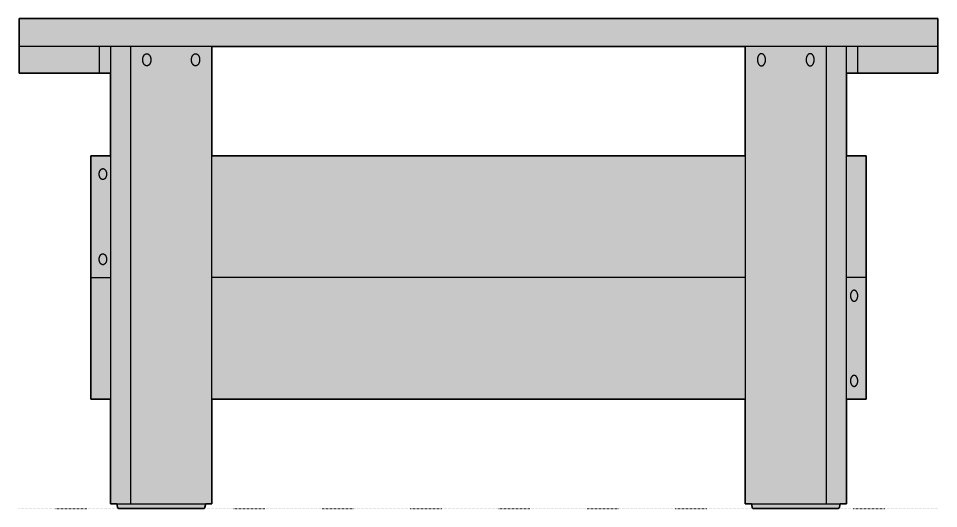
# Model space of a CAD drawing. Header units: millimetres. Extents: x 0 to 1851, y -1126 to 403.
# Drawn here: x 1095 to 1851, y 0 to 403 of the extents above; entities that cross this region are included whole.
import ezdxf

# ---------------------------------------------------------------- set-up
doc = ezdxf.new("R2010")
doc.units = ezdxf.units.MM
doc.linetypes.add('Dots', pattern=[1, 0, -1])
doc.layers.add('Blocks', color=7, linetype='Continuous')
doc.layers.add('Blocks$Fill', color=7, linetype='Continuous', true_color=0xffffff)
for name, color, linetype, lineweight, true_color in [('Blocks$Inner', 7, 'Continuous', 25, 0x007f00), ('Blocks$Outline', 7, 'Continuous', 35, 0xff3f3f), ('Groud', 7, 'Dots', 25, 0x243775)]:
    doc.layers.add(name, color=color, linetype=linetype, lineweight=lineweight, true_color=true_color)

# ---------------------------------------------------------------- blocks, each defined once
blk = doc.blocks.new('Crate Low Table Side')
at = {"layer": 'Blocks$Fill'}
h = blk.add_hatch(color=256, dxfattribs=at)
h.paths.add_polyline_path([(0.65, 358), (0.65, 380), (0.65, 403), (755.65, 403), (755.65, 380), (755.65, 358), (689.65, 358), (680.5, 358), (680.5, 290), (696.88, 290), (696.88, 190), (696.88, 90), (680.5, 90), (680.5, 4), (675.46, 4), (674.83, 1.17), (674.79, 1.02), (674.77, 0.97), (674.75, 0.93), (674.73, 0.88), (674.71, 0.83), (674.68, 0.79), (674.66, 0.74), (674.63, 0.7), (674.6, 0.65), (674.57, 0.61), (674.54, 0.57), (674.51, 0.53), (674.47, 0.49), (674.44, 0.45), (674.4, 0.42), (674.36, 0.38), (674.32, 0.35), (674.28, 0.31), (674.24, 0.28), (674.2, 0.25), (674.16, 0.23), (674.11, 0.2), (674.07, 0.17), (674.02, 0.15), (673.97, 0.13), (673.92, 0.11), (673.88, 0.09), (673.83, 0.07), (673.78, 0.06), (673.73, 0.04), (673.68, 0.03), (673.63, 0.02), (673.57, 0.01), (673.52, 0.01), (673.47, 0), (673.42, 0), (673.37, 0), (604.48, 0), (604.43, 0), (604.38, 0), (604.33, 0.01), (604.28, 0.01), (604.23, 0.02), (604.17, 0.03), (604.12, 0.04), (604.07, 0.06), (604.02, 0.07), (603.98, 0.09), (603.93, 0.11), (603.88, 0.13), (603.83, 0.15), (603.79, 0.17), (603.74, 0.2), (603.7, 0.23), (603.65, 0.25), (603.61, 0.28), (603.57, 0.31), (603.53, 0.35), (603.49, 0.38), (603.45, 0.42), (603.41, 0.45), (603.38, 0.49), (603.34, 0.53), (603.31, 0.57), (603.28, 0.61), (603.25, 0.65), (603.22, 0.7), (603.19, 0.74), (603.17, 0.79), (603.14, 0.83), (603.12, 0.88), (603.1, 0.93), (603.08, 0.97), (603.06, 1.02), (603.05, 1.07), (603.02, 1.17), (602.39, 4), (597.35, 4), (597.35, 90), (158.95, 90), (158.95, 4), (153.91, 4), (153.28, 1.17), (153.24, 1.02), (153.22, 0.97), (153.2, 0.93), (153.18, 0.88), (153.16, 0.83), (153.13, 0.79), (153.11, 0.74), (153.08, 0.7), (153.05, 0.65), (153.02, 0.61), (152.99, 0.57), (152.96, 0.53), (152.92, 0.49), (152.89, 0.45), (152.85, 0.42), (152.81, 0.38), (152.77, 0.35), (152.73, 0.31), (152.69, 0.28), (152.65, 0.25), (152.6, 0.23), (152.56, 0.2), (152.51, 0.17), (152.47, 0.15), (152.42, 0.13), (152.37, 0.11), (152.32, 0.09), (152.28, 0.07), (152.23, 0.06), (152.18, 0.04), (152.13, 0.03), (152.07, 0.02), (152.02, 0.01), (151.97, 0.01), (151.92, 0), (151.87, 0), (151.82, 0), (82.93, 0), (82.83, 0), (82.78, 0.01), (82.73, 0.01), (82.67, 0.02), (82.62, 0.03), (82.57, 0.04), (82.52, 0.06), (82.47, 0.07), (82.42, 0.09), (82.38, 0.11), (82.33, 0.13), (82.28, 0.15), (82.23, 0.17), (82.19, 0.2), (82.14, 0.23), (82.1, 0.25), (82.06, 0.28), (82.02, 0.31), (81.98, 0.35), (81.94, 0.38), (81.9, 0.42), (81.86, 0.45), (81.83, 0.49), (81.79, 0.53), (81.76, 0.57), (81.73, 0.61), (81.7, 0.65), (81.67, 0.7), (81.64, 0.74), (81.62, 0.79), (81.59, 0.83), (81.57, 0.88), (81.55, 0.93), (81.53, 0.97), (81.51, 1.02), (81.5, 1.07), (81.47, 1.17), (80.84, 4), (75.8, 4), (75.8, 90), (59.42, 90), (59.42, 190), (59.42, 290), (75.8, 290), (75.8, 358), (66.65, 358)], flags=0)
h.paths.add_polyline_path([(158.95, 290), (597.35, 290), (597.35, 380), (158.95, 380)], flags=0)
at = {"layer": 'Blocks$Inner'}
for p, q in [((755.65, 380), (0.65, 380)), ((66.65, 358), (66.65, 380)), ((92.17, 380), (92.17, 4)), ((664.13, 4), (664.13, 380)), ((689.65, 380), (689.65, 358)), ((158.95, 290), (597.35, 290)), ((59.42, 190), (75.8, 190)), ((597.35, 190), (158.95, 190)), ((696.88, 190), (680.5, 190)), ((597.35, 90), (158.95, 90))]:
    blk.add_line(p, q, dxfattribs=at)
for points in [[(680.5, 358), (689.65, 358), (755.65, 358), (755.65, 380), (755.65, 403), (0.65, 403), (0.65, 380), (0.65, 358), (66.65, 358), (75.8, 358)], [(75.8, 380), (75.8, 4), (92.17, 4), (158.95, 4), (158.95, 380)], [(597.35, 380), (597.35, 4), (664.13, 4), (680.5, 4), (680.5, 380)], [(105.53, 374), (105.6, 374), (105.68, 374), (105.75, 373.99), (105.83, 373.98), (105.9, 373.97), (105.98, 373.95), (106.06, 373.94), (106.13, 373.92), (106.21, 373.89), (106.29, 373.87), (106.37, 373.84), (106.45, 373.81), (106.52, 373.77), (106.6, 373.73), (106.68, 373.69), (106.76, 373.65), (106.83, 373.6), (106.91, 373.55), (106.99, 373.5), (107.06, 373.44), (107.14, 373.38), (107.21, 373.32), (107.28, 373.25), (107.35, 373.18), (107.43, 373.11), (107.5, 373.04), (107.56, 372.96), (107.63, 372.88), (107.7, 372.8), (107.76, 372.71), (107.83, 372.63), (107.89, 372.54), (107.95, 372.44), (108.01, 372.35), (108.06, 372.25), (108.12, 372.15), (108.17, 372.05), (108.22, 371.95), (108.27, 371.84), (108.32, 371.74), (108.37, 371.63), (108.41, 371.52), (108.45, 371.41), (108.49, 371.3), (108.53, 371.18), (108.57, 371.07), (108.6, 370.96), (108.63, 370.84), (108.66, 370.72), (108.69, 370.61), (108.74, 370.38), (108.78, 370.14), (108.81, 369.91), (108.84, 369.68), (108.85, 369.45), (108.86, 369.22), (108.87, 369)], [(650.78, 374), (650.7, 374), (650.63, 374), (650.55, 373.99), (650.48, 373.98), (650.4, 373.97), (650.32, 373.95), (650.25, 373.94), (650.17, 373.92), (650.09, 373.89), (650.01, 373.87), (649.94, 373.84), (649.86, 373.81), (649.78, 373.77), (649.7, 373.73), (649.63, 373.69), (649.55, 373.65), (649.47, 373.6), (649.4, 373.55), (649.32, 373.5), (649.24, 373.44), (649.17, 373.38), (649.1, 373.32), (649.02, 373.25), (648.95, 373.18), (648.88, 373.11), (648.81, 373.04), (648.74, 372.96), (648.67, 372.88), (648.61, 372.8), (648.54, 372.71), (648.48, 372.63), (648.42, 372.54), (648.36, 372.44), (648.3, 372.35), (648.24, 372.25), (648.19, 372.15), (648.13, 372.05), (648.08, 371.95), (648.03, 371.84), (647.98, 371.74), (647.94, 371.63), (647.89, 371.52), (647.85, 371.41), (647.81, 371.3), (647.77, 371.18), (647.74, 371.07), (647.7, 370.96), (647.67, 370.84), (647.64, 370.72), (647.62, 370.61), (647.57, 370.38), (647.53, 370.14), (647.49, 369.91), (647.47, 369.68), (647.45, 369.45), (647.44, 369.22), (647.44, 369)], [(75.8, 90), (59.42, 90), (59.42, 190), (59.42, 290), (75.8, 290)], [(680.5, 290), (696.88, 290), (696.88, 190), (696.88, 90), (680.5, 90)], [(153.91, 4), (153.28, 1.17), (153.27, 1.12), (153.25, 1.07), (153.24, 1.02), (153.22, 0.97), (153.2, 0.93), (153.18, 0.88), (153.16, 0.83), (153.13, 0.79), (153.11, 0.74), (153.08, 0.7), (153.05, 0.65), (153.02, 0.61), (152.99, 0.57), (152.96, 0.53), (152.92, 0.49), (152.89, 0.45), (152.85, 0.42), (152.81, 0.38), (152.77, 0.35), (152.73, 0.31), (152.69, 0.28), (152.65, 0.25), (152.6, 0.23), (152.56, 0.2), (152.51, 0.17), (152.47, 0.15), (152.42, 0.13), (152.37, 0.11), (152.32, 0.09), (152.28, 0.07), (152.23, 0.06), (152.18, 0.04), (152.13, 0.03), (152.07, 0.02), (152.02, 0.01), (151.97, 0.01), (151.92, 0), (151.87, 0), (151.81, 0), (151.81, 0), (151.79, 0), (151.72, 0), (151.43, 0), (93.86, 0), (93.54, 0), (92.04, 0), (91.77, 0), (83.43, 0), (83.12, 0), (83.01, 0), (82.93, 0), (82.88, 0), (82.83, 0), (82.78, 0.01), (82.73, 0.01), (82.67, 0.02), (82.62, 0.03), (82.57, 0.04), (82.52, 0.06), (82.47, 0.07), (82.42, 0.09), (82.38, 0.11), (82.33, 0.13), (82.28, 0.15), (82.23, 0.17), (82.19, 0.2), (82.14, 0.23), (82.1, 0.25), (82.06, 0.28), (82.02, 0.31), (81.98, 0.35), (81.94, 0.38), (81.9, 0.42), (81.86, 0.45), (81.83, 0.49), (81.79, 0.53), (81.76, 0.57), (81.73, 0.61), (81.7, 0.65), (81.67, 0.7), (81.64, 0.74), (81.62, 0.79), (81.59, 0.83), (81.57, 0.88), (81.55, 0.93), (81.53, 0.97), (81.51, 1.02), (81.5, 1.07), (81.48, 1.12), (81.47, 1.17), (80.84, 4)], [(675.46, 4), (674.83, 1.17), (674.82, 1.12), (674.8, 1.07), (674.79, 1.02), (674.77, 0.97), (674.75, 0.93), (674.73, 0.88), (674.71, 0.83), (674.68, 0.79), (674.66, 0.74), (674.63, 0.7), (674.6, 0.65), (674.57, 0.61), (674.54, 0.57), (674.51, 0.53), (674.47, 0.49), (674.44, 0.45), (674.4, 0.42), (674.36, 0.38), (674.32, 0.35), (674.28, 0.31), (674.24, 0.28), (674.2, 0.25), (674.16, 0.23), (674.11, 0.2), (674.07, 0.17), (674.02, 0.15), (673.97, 0.13), (673.92, 0.11), (673.88, 0.09), (673.83, 0.07), (673.78, 0.06), (673.73, 0.04), (673.68, 0.03), (673.63, 0.02), (673.57, 0.01), (673.52, 0.01), (673.47, 0), (673.42, 0), (673.37, 0), (672.87, 0), (664.53, 0), (662.44, 0), (604.87, 0), (604.48, 0), (604.43, 0), (604.38, 0), (604.33, 0.01), (604.28, 0.01), (604.23, 0.02), (604.17, 0.03), (604.12, 0.04), (604.07, 0.06), (604.02, 0.07), (603.98, 0.09), (603.93, 0.11), (603.88, 0.13), (603.83, 0.15), (603.79, 0.17), (603.74, 0.2), (603.7, 0.23), (603.65, 0.25), (603.61, 0.28), (603.57, 0.31), (603.53, 0.35), (603.49, 0.38), (603.45, 0.42), (603.41, 0.45), (603.38, 0.49), (603.34, 0.53), (603.31, 0.57), (603.28, 0.61), (603.25, 0.65), (603.22, 0.7), (603.19, 0.74), (603.17, 0.79), (603.14, 0.83), (603.12, 0.88), (603.1, 0.93), (603.08, 0.97), (603.06, 1.02), (603.05, 1.07), (603.03, 1.12), (603.02, 1.17), (602.39, 4)]]:
    blk.add_lwpolyline(points, dxfattribs=at)
for points in [[(102.19, 368.78), (102.19, 369), (102.19, 369.22), (102.2, 369.45), (102.22, 369.68), (102.24, 369.91), (102.28, 370.14), (102.32, 370.38), (102.37, 370.61), (102.39, 370.72), (102.42, 370.84), (102.45, 370.96), (102.49, 371.07), (102.52, 371.18), (102.56, 371.3), (102.6, 371.41), (102.64, 371.52), (102.69, 371.63), (102.73, 371.74), (102.78, 371.84), (102.83, 371.95), (102.88, 372.05), (102.93, 372.15), (102.99, 372.25), (103.05, 372.35), (103.11, 372.44), (103.17, 372.54), (103.23, 372.63), (103.29, 372.71), (103.36, 372.8), (103.42, 372.88), (103.49, 372.96), (103.56, 373.04), (103.63, 373.11), (103.7, 373.18), (103.77, 373.25), (103.84, 373.32), (103.92, 373.38), (103.99, 373.44), (104.07, 373.5), (104.14, 373.55), (104.22, 373.6), (104.3, 373.65), (104.37, 373.69), (104.45, 373.73), (104.53, 373.77), (104.61, 373.81), (104.69, 373.84), (104.76, 373.87), (104.84, 373.89), (104.92, 373.92), (105, 373.94), (105.07, 373.95), (105.15, 373.97), (105.23, 373.98), (105.3, 373.99), (105.38, 374), (105.45, 374), (105.53, 374), (105.57, 374), (105.62, 374), (105.66, 374), (105.7, 373.99), (105.75, 373.99), (105.79, 373.98), (105.83, 373.98), (105.87, 373.97), (105.92, 373.97), (105.96, 373.96), (106, 373.95), (106.04, 373.94), (106.08, 373.93), (106.12, 373.92), (106.16, 373.91), (106.2, 373.9), (106.28, 373.87), (106.36, 373.84), (106.43, 373.81), (106.51, 373.78), (106.58, 373.75), (106.65, 373.71), (106.72, 373.67), (106.79, 373.63), (106.85, 373.59), (106.92, 373.54), (106.98, 373.5), (107.04, 373.45), (107.1, 373.41), (107.16, 373.36), (107.22, 373.31), (107.27, 373.26), (107.33, 373.21), (107.38, 373.16), (107.43, 373.11), (107.48, 373.05), (107.53, 373), (107.58, 372.95), (107.67, 372.84), (107.75, 372.73), (107.83, 372.62), (107.91, 372.51), (107.98, 372.4), (108.04, 372.29), (108.1, 372.18), (108.16, 372.07), (108.22, 371.96), (108.27, 371.86), (108.32, 371.75), (108.36, 371.65), (108.4, 371.55), (108.44, 371.44), (108.48, 371.35), (108.54, 371.15), (108.6, 370.97), (108.64, 370.79), (108.68, 370.62), (108.72, 370.46), (108.75, 370.31), (108.77, 370.16), (108.8, 370.02), (108.81, 369.88), (108.84, 369.63), (108.86, 369.4), (108.86, 369.19), (108.87, 369), (108.86, 368.78), (108.85, 368.55), (108.84, 368.32), (108.81, 368.09), (108.78, 367.86), (108.74, 367.62), (108.69, 367.39), (108.66, 367.28), (108.63, 367.16), (108.6, 367.04), (108.57, 366.93), (108.53, 366.82), (108.49, 366.7), (108.45, 366.59), (108.41, 366.48), (108.37, 366.37), (108.32, 366.26), (108.27, 366.16), (108.22, 366.05), (108.17, 365.95), (108.12, 365.85), (108.06, 365.75), (108.01, 365.65), (107.95, 365.56), (107.89, 365.46), (107.83, 365.37), (107.76, 365.29), (107.7, 365.2), (107.63, 365.12), (107.56, 365.04), (107.5, 364.96), (107.43, 364.89), (107.35, 364.82), (107.28, 364.75), (107.21, 364.68), (107.14, 364.62), (107.06, 364.56), (106.99, 364.5), (106.91, 364.45), (106.83, 364.4), (106.76, 364.35), (106.68, 364.31), (106.6, 364.27), (106.52, 364.23), (106.45, 364.19), (106.37, 364.16), (106.29, 364.13), (106.21, 364.11), (106.13, 364.08), (106.06, 364.06), (105.98, 364.05), (105.9, 364.03), (105.83, 364.02), (105.75, 364.01), (105.68, 364), (105.6, 364), (105.53, 364), (105.45, 364), (105.38, 364), (105.3, 364.01), (105.23, 364.02), (105.15, 364.03), (105.07, 364.05), (105, 364.06), (104.92, 364.08), (104.84, 364.11), (104.76, 364.13), (104.69, 364.16), (104.61, 364.19), (104.53, 364.23), (104.45, 364.27), (104.37, 364.31), (104.3, 364.35), (104.22, 364.4), (104.14, 364.45), (104.07, 364.5), (103.99, 364.56), (103.92, 364.62), (103.84, 364.68), (103.77, 364.75), (103.7, 364.82), (103.63, 364.89), (103.56, 364.96), (103.49, 365.04), (103.42, 365.12), (103.36, 365.2), (103.29, 365.29), (103.23, 365.37), (103.17, 365.46), (103.11, 365.56), (103.05, 365.65), (102.99, 365.75), (102.93, 365.85), (102.88, 365.95), (102.83, 366.05), (102.78, 366.16), (102.73, 366.26), (102.69, 366.37), (102.64, 366.48), (102.6, 366.59), (102.56, 366.7), (102.52, 366.82), (102.49, 366.93), (102.45, 367.04), (102.42, 367.16), (102.39, 367.28), (102.37, 367.39), (102.32, 367.62), (102.28, 367.86), (102.24, 368.09), (102.22, 368.32), (102.2, 368.55)], [(142.26, 368.78), (142.26, 369), (142.26, 369.22), (142.27, 369.45), (142.29, 369.68), (142.31, 369.91), (142.35, 370.14), (142.39, 370.38), (142.44, 370.61), (142.46, 370.72), (142.49, 370.84), (142.52, 370.96), (142.56, 371.07), (142.59, 371.18), (142.63, 371.3), (142.67, 371.41), (142.71, 371.52), (142.76, 371.63), (142.8, 371.74), (142.85, 371.84), (142.9, 371.95), (142.95, 372.05), (143, 372.15), (143.06, 372.25), (143.12, 372.35), (143.18, 372.44), (143.24, 372.54), (143.3, 372.63), (143.36, 372.71), (143.43, 372.8), (143.49, 372.88), (143.56, 372.96), (143.63, 373.04), (143.7, 373.11), (143.77, 373.18), (143.84, 373.25), (143.91, 373.32), (143.99, 373.38), (144.06, 373.44), (144.14, 373.5), (144.21, 373.55), (144.29, 373.6), (144.37, 373.65), (144.44, 373.69), (144.52, 373.73), (144.6, 373.77), (144.68, 373.81), (144.76, 373.84), (144.83, 373.87), (144.91, 373.89), (144.99, 373.92), (145.07, 373.94), (145.14, 373.95), (145.22, 373.97), (145.3, 373.98), (145.37, 373.99), (145.45, 374), (145.52, 374), (145.6, 374), (145.67, 374), (145.75, 374), (145.82, 373.99), (145.9, 373.98), (145.97, 373.97), (146.05, 373.95), (146.13, 373.94), (146.2, 373.92), (146.28, 373.89), (146.36, 373.87), (146.44, 373.84), (146.52, 373.81), (146.59, 373.77), (146.67, 373.73), (146.75, 373.69), (146.83, 373.65), (146.9, 373.6), (146.98, 373.55), (147.06, 373.5), (147.13, 373.44), (147.2, 373.38), (147.28, 373.32), (147.35, 373.25), (147.42, 373.18), (147.49, 373.11), (147.56, 373.04), (147.63, 372.96), (147.7, 372.88), (147.77, 372.8), (147.83, 372.71), (147.9, 372.63), (147.96, 372.54), (148.02, 372.44), (148.08, 372.35), (148.13, 372.25), (148.19, 372.15), (148.24, 372.05), (148.29, 371.95), (148.34, 371.84), (148.39, 371.74), (148.44, 371.63), (148.48, 371.52), (148.52, 371.41), (148.56, 371.3), (148.6, 371.18), (148.64, 371.07), (148.67, 370.96), (148.7, 370.84), (148.73, 370.72), (148.76, 370.61), (148.81, 370.38), (148.85, 370.14), (148.88, 369.91), (148.9, 369.68), (148.92, 369.45), (148.93, 369.22), (148.94, 369), (148.93, 368.78), (148.92, 368.55), (148.9, 368.32), (148.88, 368.09), (148.85, 367.86), (148.81, 367.62), (148.76, 367.39), (148.73, 367.28), (148.7, 367.16), (148.67, 367.04), (148.64, 366.93), (148.6, 366.82), (148.56, 366.7), (148.52, 366.59), (148.48, 366.48), (148.44, 366.37), (148.39, 366.26), (148.34, 366.16), (148.29, 366.05), (148.24, 365.95), (148.19, 365.85), (148.13, 365.75), (148.08, 365.65), (148.02, 365.56), (147.96, 365.46), (147.9, 365.37), (147.83, 365.29), (147.77, 365.2), (147.7, 365.12), (147.63, 365.04), (147.56, 364.96), (147.49, 364.89), (147.42, 364.82), (147.35, 364.75), (147.28, 364.68), (147.2, 364.62), (147.13, 364.56), (147.06, 364.5), (146.98, 364.45), (146.9, 364.4), (146.83, 364.35), (146.75, 364.31), (146.67, 364.27), (146.59, 364.23), (146.52, 364.19), (146.44, 364.16), (146.36, 364.13), (146.28, 364.11), (146.2, 364.08), (146.13, 364.06), (146.05, 364.05), (145.97, 364.03), (145.9, 364.02), (145.82, 364.01), (145.75, 364), (145.67, 364), (145.6, 364), (145.52, 364), (145.45, 364), (145.37, 364.01), (145.3, 364.02), (145.22, 364.03), (145.14, 364.05), (145.07, 364.06), (144.99, 364.08), (144.91, 364.11), (144.83, 364.13), (144.76, 364.16), (144.68, 364.19), (144.6, 364.23), (144.52, 364.27), (144.44, 364.31), (144.37, 364.35), (144.29, 364.4), (144.21, 364.45), (144.14, 364.5), (144.06, 364.56), (143.99, 364.62), (143.91, 364.68), (143.84, 364.75), (143.77, 364.82), (143.7, 364.89), (143.63, 364.96), (143.56, 365.04), (143.49, 365.12), (143.43, 365.2), (143.36, 365.29), (143.3, 365.37), (143.24, 365.46), (143.18, 365.56), (143.12, 365.65), (143.06, 365.75), (143, 365.85), (142.95, 365.95), (142.9, 366.05), (142.85, 366.16), (142.8, 366.26), (142.76, 366.37), (142.71, 366.48), (142.67, 366.59), (142.63, 366.7), (142.59, 366.82), (142.56, 366.93), (142.52, 367.04), (142.49, 367.16), (142.46, 367.28), (142.44, 367.39), (142.39, 367.62), (142.35, 367.86), (142.31, 368.09), (142.29, 368.32), (142.27, 368.55)], [(614.04, 368.78), (614.05, 369), (614.04, 369.22), (614.03, 369.45), (614.02, 369.68), (613.99, 369.91), (613.96, 370.14), (613.92, 370.38), (613.87, 370.61), (613.84, 370.72), (613.81, 370.84), (613.78, 370.96), (613.75, 371.07), (613.71, 371.18), (613.67, 371.3), (613.63, 371.41), (613.59, 371.52), (613.55, 371.63), (613.5, 371.74), (613.45, 371.84), (613.41, 371.95), (613.35, 372.05), (613.3, 372.15), (613.24, 372.25), (613.19, 372.35), (613.13, 372.44), (613.07, 372.54), (613.01, 372.63), (612.94, 372.71), (612.88, 372.8), (612.81, 372.88), (612.74, 372.96), (612.68, 373.04), (612.61, 373.11), (612.53, 373.18), (612.46, 373.25), (612.39, 373.32), (612.32, 373.38), (612.24, 373.44), (612.17, 373.5), (612.09, 373.55), (612.01, 373.6), (611.94, 373.65), (611.86, 373.69), (611.78, 373.73), (611.7, 373.77), (611.63, 373.81), (611.55, 373.84), (611.47, 373.87), (611.39, 373.89), (611.32, 373.92), (611.24, 373.94), (611.16, 373.95), (611.08, 373.97), (611.01, 373.98), (610.93, 373.99), (610.86, 374), (610.78, 374), (610.71, 374), (610.63, 374), (610.56, 374), (610.48, 373.99), (610.41, 373.98), (610.33, 373.97), (610.25, 373.95), (610.18, 373.94), (610.1, 373.92), (610.02, 373.89), (609.94, 373.87), (609.87, 373.84), (609.79, 373.81), (609.71, 373.77), (609.63, 373.73), (609.56, 373.69), (609.48, 373.65), (609.4, 373.6), (609.33, 373.55), (609.25, 373.5), (609.17, 373.44), (609.1, 373.38), (609.03, 373.32), (608.95, 373.25), (608.88, 373.18), (608.81, 373.11), (608.74, 373.04), (608.67, 372.96), (608.6, 372.88), (608.54, 372.8), (608.47, 372.71), (608.41, 372.63), (608.35, 372.54), (608.29, 372.44), (608.23, 372.35), (608.17, 372.25), (608.12, 372.15), (608.06, 372.05), (608.01, 371.95), (607.96, 371.84), (607.91, 371.74), (607.87, 371.63), (607.82, 371.52), (607.78, 371.41), (607.74, 371.3), (607.7, 371.18), (607.67, 371.07), (607.63, 370.96), (607.6, 370.84), (607.57, 370.72), (607.55, 370.61), (607.5, 370.38), (607.46, 370.14), (607.42, 369.91), (607.4, 369.68), (607.38, 369.45), (607.37, 369.22), (607.37, 369), (607.37, 368.78), (607.38, 368.55), (607.4, 368.32), (607.42, 368.09), (607.46, 367.86), (607.5, 367.62), (607.55, 367.39), (607.57, 367.28), (607.6, 367.16), (607.63, 367.04), (607.67, 366.93), (607.7, 366.82), (607.74, 366.7), (607.78, 366.59), (607.82, 366.48), (607.87, 366.37), (607.91, 366.26), (607.96, 366.16), (608.01, 366.05), (608.06, 365.95), (608.12, 365.85), (608.17, 365.75), (608.23, 365.65), (608.29, 365.56), (608.35, 365.46), (608.41, 365.37), (608.47, 365.29), (608.54, 365.2), (608.6, 365.12), (608.67, 365.04), (608.74, 364.96), (608.81, 364.89), (608.88, 364.82), (608.95, 364.75), (609.03, 364.68), (609.1, 364.62), (609.17, 364.56), (609.25, 364.5), (609.33, 364.45), (609.4, 364.4), (609.48, 364.35), (609.56, 364.31), (609.63, 364.27), (609.71, 364.23), (609.79, 364.19), (609.87, 364.16), (609.94, 364.13), (610.02, 364.11), (610.1, 364.08), (610.18, 364.06), (610.25, 364.05), (610.33, 364.03), (610.41, 364.02), (610.48, 364.01), (610.56, 364), (610.63, 364), (610.71, 364), (610.78, 364), (610.86, 364), (610.93, 364.01), (611.01, 364.02), (611.08, 364.03), (611.16, 364.05), (611.24, 364.06), (611.32, 364.08), (611.39, 364.11), (611.47, 364.13), (611.55, 364.16), (611.63, 364.19), (611.7, 364.23), (611.78, 364.27), (611.86, 364.31), (611.94, 364.35), (612.01, 364.4), (612.09, 364.45), (612.17, 364.5), (612.24, 364.56), (612.32, 364.62), (612.39, 364.68), (612.46, 364.75), (612.53, 364.82), (612.61, 364.89), (612.68, 364.96), (612.74, 365.04), (612.81, 365.12), (612.88, 365.2), (612.94, 365.29), (613.01, 365.37), (613.07, 365.46), (613.13, 365.56), (613.19, 365.65), (613.24, 365.75), (613.3, 365.85), (613.35, 365.95), (613.41, 366.05), (613.45, 366.16), (613.5, 366.26), (613.55, 366.37), (613.59, 366.48), (613.63, 366.59), (613.67, 366.7), (613.71, 366.82), (613.75, 366.93), (613.78, 367.04), (613.81, 367.16), (613.84, 367.28), (613.87, 367.39), (613.92, 367.62), (613.96, 367.86), (613.99, 368.09), (614.02, 368.32), (614.03, 368.55)], [(654.11, 368.78), (654.12, 369), (654.11, 369.22), (654.1, 369.45), (654.09, 369.68), (654.06, 369.91), (654.03, 370.14), (653.99, 370.38), (653.94, 370.61), (653.91, 370.72), (653.88, 370.84), (653.85, 370.96), (653.82, 371.07), (653.78, 371.18), (653.74, 371.3), (653.7, 371.41), (653.66, 371.52), (653.62, 371.63), (653.57, 371.74), (653.52, 371.84), (653.47, 371.95), (653.42, 372.05), (653.37, 372.15), (653.31, 372.25), (653.26, 372.35), (653.2, 372.44), (653.14, 372.54), (653.08, 372.63), (653.01, 372.71), (652.95, 372.8), (652.88, 372.88), (652.81, 372.96), (652.75, 373.04), (652.68, 373.11), (652.6, 373.18), (652.53, 373.25), (652.46, 373.32), (652.39, 373.38), (652.31, 373.44), (652.24, 373.5), (652.16, 373.55), (652.08, 373.6), (652.01, 373.65), (651.93, 373.69), (651.85, 373.73), (651.77, 373.77), (651.7, 373.81), (651.62, 373.84), (651.54, 373.87), (651.46, 373.89), (651.39, 373.92), (651.31, 373.94), (651.23, 373.95), (651.15, 373.97), (651.08, 373.98), (651, 373.99), (650.93, 374), (650.85, 374), (650.78, 374), (650.73, 374), (650.69, 374), (650.65, 374), (650.6, 373.99), (650.56, 373.99), (650.52, 373.98), (650.47, 373.98), (650.43, 373.97), (650.39, 373.97), (650.35, 373.96), (650.3, 373.95), (650.26, 373.94), (650.22, 373.93), (650.18, 373.92), (650.14, 373.91), (650.1, 373.9), (650.02, 373.87), (649.95, 373.84), (649.87, 373.81), (649.8, 373.78), (649.72, 373.75), (649.65, 373.71), (649.58, 373.67), (649.52, 373.63), (649.45, 373.59), (649.39, 373.54), (649.32, 373.5), (649.26, 373.45), (649.2, 373.41), (649.14, 373.36), (649.09, 373.31), (649.03, 373.26), (648.98, 373.21), (648.92, 373.16), (648.87, 373.11), (648.82, 373.05), (648.77, 373), (648.73, 372.95), (648.64, 372.84), (648.55, 372.73), (648.47, 372.62), (648.4, 372.51), (648.33, 372.4), (648.26, 372.29), (648.2, 372.18), (648.14, 372.07), (648.09, 371.96), (648.04, 371.86), (647.99, 371.75), (647.94, 371.65), (647.9, 371.55), (647.86, 371.44), (647.83, 371.35), (647.76, 371.15), (647.71, 370.97), (647.66, 370.79), (647.62, 370.62), (647.58, 370.46), (647.55, 370.31), (647.53, 370.16), (647.51, 370.02), (647.49, 369.88), (647.47, 369.63), (647.45, 369.4), (647.44, 369.19), (647.44, 369), (647.44, 368.78), (647.45, 368.55), (647.47, 368.32), (647.49, 368.09), (647.53, 367.86), (647.57, 367.62), (647.62, 367.39), (647.64, 367.28), (647.67, 367.16), (647.7, 367.04), (647.74, 366.93), (647.77, 366.82), (647.81, 366.7), (647.85, 366.59), (647.89, 366.48), (647.94, 366.37), (647.98, 366.26), (648.03, 366.16), (648.08, 366.05), (648.13, 365.95), (648.19, 365.85), (648.24, 365.75), (648.3, 365.65), (648.36, 365.56), (648.42, 365.46), (648.48, 365.37), (648.54, 365.29), (648.61, 365.2), (648.67, 365.12), (648.74, 365.04), (648.81, 364.96), (648.88, 364.89), (648.95, 364.82), (649.02, 364.75), (649.1, 364.68), (649.17, 364.62), (649.24, 364.56), (649.32, 364.5), (649.4, 364.45), (649.47, 364.4), (649.55, 364.35), (649.63, 364.31), (649.7, 364.27), (649.78, 364.23), (649.86, 364.19), (649.94, 364.16), (650.01, 364.13), (650.09, 364.11), (650.17, 364.08), (650.25, 364.06), (650.32, 364.05), (650.4, 364.03), (650.48, 364.02), (650.55, 364.01), (650.63, 364), (650.7, 364), (650.78, 364), (650.85, 364), (650.93, 364), (651, 364.01), (651.08, 364.02), (651.15, 364.03), (651.23, 364.05), (651.31, 364.06), (651.39, 364.08), (651.46, 364.11), (651.54, 364.13), (651.62, 364.16), (651.7, 364.19), (651.77, 364.23), (651.85, 364.27), (651.93, 364.31), (652.01, 364.35), (652.08, 364.4), (652.16, 364.45), (652.24, 364.5), (652.31, 364.56), (652.39, 364.62), (652.46, 364.68), (652.53, 364.75), (652.6, 364.82), (652.68, 364.89), (652.75, 364.96), (652.81, 365.04), (652.88, 365.12), (652.95, 365.2), (653.01, 365.29), (653.08, 365.37), (653.14, 365.46), (653.2, 365.56), (653.26, 365.65), (653.31, 365.75), (653.37, 365.85), (653.42, 365.95), (653.47, 366.05), (653.52, 366.16), (653.57, 366.26), (653.62, 366.37), (653.66, 366.48), (653.7, 366.59), (653.74, 366.7), (653.78, 366.82), (653.82, 366.93), (653.85, 367.04), (653.88, 367.16), (653.91, 367.28), (653.94, 367.39), (653.99, 367.62), (654.03, 367.86), (654.06, 368.09), (654.09, 368.32), (654.1, 368.55)], [(72.44, 275.2), (72.44, 275), (72.44, 274.8), (72.43, 274.6), (72.42, 274.39), (72.39, 274.18), (72.36, 273.97), (72.33, 273.76), (72.28, 273.55), (72.26, 273.45), (72.23, 273.34), (72.2, 273.24), (72.17, 273.14), (72.14, 273.03), (72.11, 272.93), (72.07, 272.83), (72.03, 272.73), (71.99, 272.63), (71.95, 272.54), (71.91, 272.44), (71.87, 272.35), (71.82, 272.25), (71.77, 272.16), (71.72, 272.07), (71.67, 271.99), (71.62, 271.9), (71.56, 271.82), (71.51, 271.74), (71.45, 271.66), (71.39, 271.58), (71.33, 271.51), (71.27, 271.43), (71.21, 271.36), (71.15, 271.3), (71.08, 271.23), (71.02, 271.17), (70.95, 271.11), (70.89, 271.06), (70.82, 271), (70.75, 270.95), (70.68, 270.9), (70.61, 270.86), (70.54, 270.82), (70.47, 270.78), (70.4, 270.74), (70.33, 270.71), (70.26, 270.67), (70.19, 270.65), (70.12, 270.62), (70.05, 270.6), (69.98, 270.58), (69.92, 270.56), (69.85, 270.54), (69.78, 270.53), (69.71, 270.52), (69.64, 270.51), (69.57, 270.5), (69.5, 270.5), (69.44, 270.5), (69.37, 270.5), (69.3, 270.5), (69.24, 270.51), (69.17, 270.52), (69.1, 270.53), (69.03, 270.54), (68.96, 270.56), (68.89, 270.58), (68.82, 270.6), (68.75, 270.62), (68.68, 270.65), (68.61, 270.67), (68.54, 270.71), (68.47, 270.74), (68.4, 270.78), (68.33, 270.82), (68.26, 270.86), (68.19, 270.9), (68.13, 270.95), (68.06, 271), (67.99, 271.06), (67.92, 271.11), (67.86, 271.17), (67.79, 271.23), (67.73, 271.3), (67.67, 271.36), (67.6, 271.43), (67.54, 271.51), (67.48, 271.58), (67.43, 271.66), (67.37, 271.74), (67.31, 271.82), (67.26, 271.9), (67.21, 271.99), (67.15, 272.07), (67.1, 272.16), (67.06, 272.25), (67.01, 272.35), (66.97, 272.44), (66.92, 272.54), (66.88, 272.63), (66.84, 272.73), (66.8, 272.83), (66.77, 272.93), (66.73, 273.03), (66.7, 273.14), (66.67, 273.24), (66.64, 273.34), (66.62, 273.45), (66.59, 273.55), (66.55, 273.76), (66.51, 273.97), (66.48, 274.18), (66.46, 274.39), (66.44, 274.6), (66.44, 274.8), (66.43, 275), (66.44, 275.2), (66.44, 275.4), (66.46, 275.61), (66.48, 275.82), (66.51, 276.03), (66.55, 276.24), (66.59, 276.45), (66.62, 276.55), (66.64, 276.66), (66.67, 276.76), (66.7, 276.86), (66.73, 276.97), (66.77, 277.07), (66.8, 277.17), (66.84, 277.27), (66.88, 277.37), (66.92, 277.46), (66.97, 277.56), (67.01, 277.65), (67.06, 277.75), (67.1, 277.84), (67.15, 277.93), (67.21, 278.01), (67.26, 278.1), (67.31, 278.18), (67.37, 278.26), (67.43, 278.34), (67.48, 278.42), (67.54, 278.49), (67.6, 278.57), (67.67, 278.64), (67.73, 278.7), (67.79, 278.77), (67.86, 278.83), (67.92, 278.89), (67.99, 278.94), (68.06, 279), (68.13, 279.05), (68.19, 279.1), (68.26, 279.14), (68.33, 279.18), (68.4, 279.22), (68.47, 279.26), (68.54, 279.29), (68.61, 279.33), (68.68, 279.35), (68.75, 279.38), (68.82, 279.4), (68.89, 279.42), (68.96, 279.44), (69.03, 279.46), (69.1, 279.47), (69.17, 279.48), (69.24, 279.49), (69.3, 279.5), (69.37, 279.5), (69.44, 279.5), (69.5, 279.5), (69.57, 279.5), (69.64, 279.49), (69.71, 279.48), (69.78, 279.47), (69.85, 279.46), (69.92, 279.44), (69.98, 279.42), (70.05, 279.4), (70.12, 279.38), (70.19, 279.35), (70.26, 279.33), (70.33, 279.29), (70.4, 279.26), (70.47, 279.22), (70.54, 279.18), (70.61, 279.14), (70.68, 279.1), (70.75, 279.05), (70.82, 279), (70.89, 278.94), (70.95, 278.89), (71.02, 278.83), (71.08, 278.77), (71.15, 278.7), (71.21, 278.64), (71.27, 278.57), (71.33, 278.49), (71.39, 278.42), (71.45, 278.34), (71.51, 278.26), (71.56, 278.18), (71.62, 278.1), (71.67, 278.01), (71.72, 277.93), (71.77, 277.84), (71.82, 277.75), (71.87, 277.65), (71.91, 277.56), (71.95, 277.46), (71.99, 277.37), (72.03, 277.27), (72.07, 277.17), (72.11, 277.07), (72.14, 276.97), (72.17, 276.86), (72.2, 276.76), (72.23, 276.66), (72.26, 276.55), (72.28, 276.45), (72.33, 276.24), (72.36, 276.03), (72.39, 275.82), (72.42, 275.61), (72.43, 275.4)], [(72.44, 205.2), (72.44, 205), (72.44, 204.8), (72.43, 204.6), (72.42, 204.39), (72.39, 204.18), (72.36, 203.97), (72.33, 203.76), (72.28, 203.55), (72.26, 203.45), (72.23, 203.34), (72.2, 203.24), (72.17, 203.14), (72.14, 203.03), (72.11, 202.93), (72.07, 202.83), (72.03, 202.73), (71.99, 202.63), (71.95, 202.54), (71.91, 202.44), (71.87, 202.35), (71.82, 202.25), (71.77, 202.16), (71.72, 202.07), (71.67, 201.99), (71.62, 201.9), (71.56, 201.82), (71.51, 201.74), (71.45, 201.66), (71.39, 201.58), (71.33, 201.51), (71.27, 201.43), (71.21, 201.36), (71.15, 201.3), (71.08, 201.23), (71.02, 201.17), (70.95, 201.11), (70.89, 201.06), (70.82, 201), (70.75, 200.95), (70.68, 200.9), (70.61, 200.86), (70.54, 200.82), (70.47, 200.78), (70.4, 200.74), (70.33, 200.71), (70.26, 200.67), (70.19, 200.65), (70.12, 200.62), (70.05, 200.6), (69.98, 200.58), (69.92, 200.56), (69.85, 200.54), (69.78, 200.53), (69.71, 200.52), (69.64, 200.51), (69.57, 200.5), (69.5, 200.5), (69.44, 200.5), (69.37, 200.5), (69.3, 200.5), (69.24, 200.51), (69.17, 200.52), (69.1, 200.53), (69.03, 200.54), (68.96, 200.56), (68.89, 200.58), (68.82, 200.6), (68.75, 200.62), (68.68, 200.65), (68.61, 200.67), (68.54, 200.71), (68.47, 200.74), (68.4, 200.78), (68.33, 200.82), (68.26, 200.86), (68.19, 200.9), (68.13, 200.95), (68.06, 201), (67.99, 201.06), (67.92, 201.11), (67.86, 201.17), (67.79, 201.23), (67.73, 201.3), (67.67, 201.36), (67.6, 201.43), (67.54, 201.51), (67.48, 201.58), (67.43, 201.66), (67.37, 201.74), (67.31, 201.82), (67.26, 201.9), (67.21, 201.99), (67.15, 202.07), (67.1, 202.16), (67.06, 202.25), (67.01, 202.35), (66.97, 202.44), (66.92, 202.54), (66.88, 202.63), (66.84, 202.73), (66.8, 202.83), (66.77, 202.93), (66.73, 203.03), (66.7, 203.14), (66.67, 203.24), (66.64, 203.34), (66.62, 203.45), (66.59, 203.55), (66.55, 203.76), (66.51, 203.97), (66.48, 204.18), (66.46, 204.39), (66.44, 204.6), (66.44, 204.8), (66.43, 205), (66.44, 205.2), (66.44, 205.4), (66.46, 205.61), (66.48, 205.82), (66.51, 206.03), (66.55, 206.24), (66.59, 206.45), (66.62, 206.55), (66.64, 206.66), (66.67, 206.76), (66.7, 206.86), (66.73, 206.97), (66.77, 207.07), (66.8, 207.17), (66.84, 207.27), (66.88, 207.37), (66.92, 207.46), (66.97, 207.56), (67.01, 207.65), (67.06, 207.75), (67.1, 207.84), (67.15, 207.93), (67.21, 208.01), (67.26, 208.1), (67.31, 208.18), (67.37, 208.26), (67.43, 208.34), (67.48, 208.42), (67.54, 208.49), (67.6, 208.57), (67.67, 208.64), (67.73, 208.7), (67.79, 208.77), (67.86, 208.83), (67.92, 208.89), (67.99, 208.94), (68.06, 209), (68.13, 209.05), (68.19, 209.1), (68.26, 209.14), (68.33, 209.18), (68.4, 209.22), (68.47, 209.26), (68.54, 209.29), (68.61, 209.33), (68.68, 209.35), (68.75, 209.38), (68.82, 209.4), (68.89, 209.42), (68.96, 209.44), (69.03, 209.46), (69.1, 209.47), (69.17, 209.48), (69.24, 209.49), (69.3, 209.5), (69.37, 209.5), (69.44, 209.5), (69.5, 209.5), (69.57, 209.5), (69.64, 209.49), (69.71, 209.48), (69.78, 209.47), (69.85, 209.46), (69.92, 209.44), (69.98, 209.42), (70.05, 209.4), (70.12, 209.38), (70.19, 209.35), (70.26, 209.33), (70.33, 209.29), (70.4, 209.26), (70.47, 209.22), (70.54, 209.18), (70.61, 209.14), (70.68, 209.1), (70.75, 209.05), (70.82, 209), (70.89, 208.94), (70.95, 208.89), (71.02, 208.83), (71.08, 208.77), (71.15, 208.7), (71.21, 208.64), (71.27, 208.57), (71.33, 208.49), (71.39, 208.42), (71.45, 208.34), (71.51, 208.26), (71.56, 208.18), (71.62, 208.1), (71.67, 208.01), (71.72, 207.93), (71.77, 207.84), (71.82, 207.75), (71.87, 207.65), (71.91, 207.56), (71.95, 207.46), (71.99, 207.37), (72.03, 207.27), (72.07, 207.17), (72.11, 207.07), (72.14, 206.97), (72.17, 206.86), (72.2, 206.76), (72.23, 206.66), (72.26, 206.55), (72.28, 206.45), (72.33, 206.24), (72.36, 206.03), (72.39, 205.82), (72.42, 205.61), (72.43, 205.4)], [(683.86, 175.2), (683.86, 175), (683.86, 174.8), (683.87, 174.6), (683.89, 174.39), (683.91, 174.18), (683.94, 173.97), (683.98, 173.76), (684.02, 173.55), (684.05, 173.45), (684.07, 173.34), (684.1, 173.24), (684.13, 173.14), (684.16, 173.03), (684.2, 172.93), (684.23, 172.83), (684.27, 172.73), (684.31, 172.63), (684.35, 172.54), (684.39, 172.44), (684.44, 172.35), (684.49, 172.25), (684.53, 172.16), (684.58, 172.07), (684.63, 171.99), (684.69, 171.9), (684.74, 171.82), (684.8, 171.74), (684.85, 171.66), (684.91, 171.58), (684.97, 171.51), (685.03, 171.43), (685.1, 171.36), (685.16, 171.3), (685.22, 171.23), (685.29, 171.17), (685.35, 171.11), (685.42, 171.06), (685.49, 171), (685.55, 170.95), (685.62, 170.9), (685.69, 170.86), (685.76, 170.82), (685.83, 170.78), (685.9, 170.74), (685.97, 170.71), (686.04, 170.67), (686.11, 170.65), (686.18, 170.62), (686.25, 170.6), (686.32, 170.58), (686.39, 170.56), (686.46, 170.54), (686.53, 170.53), (686.6, 170.52), (686.66, 170.51), (686.73, 170.5), (686.8, 170.5), (686.87, 170.5), (686.93, 170.5), (687, 170.5), (687.07, 170.51), (687.14, 170.52), (687.21, 170.53), (687.27, 170.54), (687.34, 170.56), (687.41, 170.58), (687.48, 170.6), (687.55, 170.62), (687.62, 170.65), (687.69, 170.67), (687.76, 170.71), (687.83, 170.74), (687.9, 170.78), (687.97, 170.82), (688.04, 170.86), (688.11, 170.9), (688.18, 170.95), (688.25, 171), (688.31, 171.06), (688.38, 171.11), (688.45, 171.17), (688.51, 171.23), (688.57, 171.3), (688.64, 171.36), (688.7, 171.43), (688.76, 171.51), (688.82, 171.58), (688.88, 171.66), (688.94, 171.74), (688.99, 171.82), (689.05, 171.9), (689.1, 171.99), (689.15, 172.07), (689.2, 172.16), (689.25, 172.25), (689.29, 172.35), (689.34, 172.44), (689.38, 172.54), (689.42, 172.63), (689.46, 172.73), (689.5, 172.83), (689.54, 172.93), (689.57, 173.03), (689.6, 173.14), (689.63, 173.24), (689.66, 173.34), (689.69, 173.45), (689.71, 173.55), (689.76, 173.76), (689.79, 173.97), (689.82, 174.18), (689.84, 174.39), (689.86, 174.6), (689.87, 174.8), (689.87, 175), (689.87, 175.2), (689.86, 175.4), (689.84, 175.61), (689.82, 175.82), (689.79, 176.03), (689.76, 176.24), (689.71, 176.45), (689.69, 176.55), (689.66, 176.66), (689.63, 176.76), (689.6, 176.86), (689.57, 176.97), (689.54, 177.07), (689.5, 177.17), (689.46, 177.27), (689.42, 177.37), (689.38, 177.46), (689.34, 177.56), (689.29, 177.65), (689.25, 177.75), (689.2, 177.84), (689.15, 177.93), (689.1, 178.01), (689.05, 178.1), (688.99, 178.18), (688.94, 178.26), (688.88, 178.34), (688.82, 178.42), (688.76, 178.49), (688.7, 178.57), (688.64, 178.64), (688.57, 178.7), (688.51, 178.77), (688.45, 178.83), (688.38, 178.89), (688.31, 178.94), (688.25, 179), (688.18, 179.05), (688.11, 179.1), (688.04, 179.14), (687.97, 179.18), (687.9, 179.22), (687.83, 179.26), (687.76, 179.29), (687.69, 179.33), (687.62, 179.35), (687.55, 179.38), (687.48, 179.4), (687.41, 179.42), (687.34, 179.44), (687.27, 179.46), (687.21, 179.47), (687.14, 179.48), (687.07, 179.49), (687, 179.5), (686.93, 179.5), (686.87, 179.5), (686.8, 179.5), (686.73, 179.5), (686.66, 179.49), (686.6, 179.48), (686.53, 179.47), (686.46, 179.46), (686.39, 179.44), (686.32, 179.42), (686.25, 179.4), (686.18, 179.38), (686.11, 179.35), (686.04, 179.33), (685.97, 179.29), (685.9, 179.26), (685.83, 179.22), (685.76, 179.18), (685.69, 179.14), (685.62, 179.1), (685.55, 179.05), (685.49, 179), (685.42, 178.94), (685.35, 178.89), (685.29, 178.83), (685.22, 178.77), (685.16, 178.7), (685.1, 178.64), (685.03, 178.57), (684.97, 178.49), (684.91, 178.42), (684.85, 178.34), (684.8, 178.26), (684.74, 178.18), (684.69, 178.1), (684.63, 178.01), (684.58, 177.93), (684.53, 177.84), (684.49, 177.75), (684.44, 177.65), (684.39, 177.56), (684.35, 177.46), (684.31, 177.37), (684.27, 177.27), (684.23, 177.17), (684.2, 177.07), (684.16, 176.97), (684.13, 176.86), (684.1, 176.76), (684.07, 176.66), (684.05, 176.55), (684.02, 176.45), (683.98, 176.24), (683.94, 176.03), (683.91, 175.82), (683.89, 175.61), (683.87, 175.4)], [(683.86, 105.2), (683.86, 105), (683.86, 104.8), (683.87, 104.6), (683.89, 104.39), (683.91, 104.18), (683.94, 103.97), (683.98, 103.76), (684.02, 103.55), (684.05, 103.45), (684.07, 103.34), (684.1, 103.24), (684.13, 103.14), (684.16, 103.03), (684.2, 102.93), (684.23, 102.83), (684.27, 102.73), (684.31, 102.63), (684.35, 102.54), (684.39, 102.44), (684.44, 102.35), (684.49, 102.25), (684.53, 102.16), (684.58, 102.07), (684.63, 101.99), (684.69, 101.9), (684.74, 101.82), (684.8, 101.74), (684.85, 101.66), (684.91, 101.58), (684.97, 101.51), (685.03, 101.43), (685.1, 101.36), (685.16, 101.3), (685.22, 101.23), (685.29, 101.17), (685.35, 101.11), (685.42, 101.06), (685.49, 101), (685.55, 100.95), (685.62, 100.9), (685.69, 100.86), (685.76, 100.82), (685.83, 100.78), (685.9, 100.74), (685.97, 100.71), (686.04, 100.67), (686.11, 100.65), (686.18, 100.62), (686.25, 100.6), (686.32, 100.58), (686.39, 100.56), (686.46, 100.54), (686.53, 100.53), (686.6, 100.52), (686.66, 100.51), (686.73, 100.5), (686.8, 100.5), (686.87, 100.5), (686.93, 100.5), (687, 100.5), (687.07, 100.51), (687.14, 100.52), (687.21, 100.53), (687.27, 100.54), (687.34, 100.56), (687.41, 100.58), (687.48, 100.6), (687.55, 100.62), (687.62, 100.65), (687.69, 100.67), (687.76, 100.71), (687.83, 100.74), (687.9, 100.78), (687.97, 100.82), (688.04, 100.86), (688.11, 100.9), (688.18, 100.95), (688.25, 101), (688.31, 101.06), (688.38, 101.11), (688.45, 101.17), (688.51, 101.23), (688.57, 101.3), (688.64, 101.36), (688.7, 101.43), (688.76, 101.51), (688.82, 101.58), (688.88, 101.66), (688.94, 101.74), (688.99, 101.82), (689.05, 101.9), (689.1, 101.99), (689.15, 102.07), (689.2, 102.16), (689.25, 102.25), (689.29, 102.35), (689.34, 102.44), (689.38, 102.54), (689.42, 102.63), (689.46, 102.73), (689.5, 102.83), (689.54, 102.93), (689.57, 103.03), (689.6, 103.14), (689.63, 103.24), (689.66, 103.34), (689.69, 103.45), (689.71, 103.55), (689.76, 103.76), (689.79, 103.97), (689.82, 104.18), (689.84, 104.39), (689.86, 104.6), (689.87, 104.8), (689.87, 105), (689.87, 105.2), (689.86, 105.4), (689.84, 105.61), (689.82, 105.82), (689.79, 106.03), (689.76, 106.24), (689.71, 106.45), (689.69, 106.55), (689.66, 106.66), (689.63, 106.76), (689.6, 106.86), (689.57, 106.97), (689.54, 107.07), (689.5, 107.17), (689.46, 107.27), (689.42, 107.37), (689.38, 107.46), (689.34, 107.56), (689.29, 107.65), (689.25, 107.75), (689.2, 107.84), (689.15, 107.93), (689.1, 108.01), (689.05, 108.1), (688.99, 108.18), (688.94, 108.26), (688.88, 108.34), (688.82, 108.42), (688.76, 108.49), (688.7, 108.57), (688.64, 108.64), (688.57, 108.7), (688.51, 108.77), (688.45, 108.83), (688.38, 108.89), (688.31, 108.94), (688.25, 109), (688.18, 109.05), (688.11, 109.1), (688.04, 109.14), (687.97, 109.18), (687.9, 109.22), (687.83, 109.26), (687.76, 109.29), (687.69, 109.33), (687.62, 109.35), (687.55, 109.38), (687.48, 109.4), (687.41, 109.42), (687.34, 109.44), (687.27, 109.46), (687.21, 109.47), (687.14, 109.48), (687.07, 109.49), (687, 109.5), (686.93, 109.5), (686.87, 109.5), (686.8, 109.5), (686.73, 109.5), (686.66, 109.49), (686.6, 109.48), (686.53, 109.47), (686.46, 109.46), (686.39, 109.44), (686.32, 109.42), (686.25, 109.4), (686.18, 109.38), (686.11, 109.35), (686.04, 109.33), (685.97, 109.29), (685.9, 109.26), (685.83, 109.22), (685.76, 109.18), (685.69, 109.14), (685.62, 109.1), (685.55, 109.05), (685.49, 109), (685.42, 108.94), (685.35, 108.89), (685.29, 108.83), (685.22, 108.77), (685.16, 108.7), (685.1, 108.64), (685.03, 108.57), (684.97, 108.49), (684.91, 108.42), (684.85, 108.34), (684.8, 108.26), (684.74, 108.18), (684.69, 108.1), (684.63, 108.01), (684.58, 107.93), (684.53, 107.84), (684.49, 107.75), (684.44, 107.65), (684.39, 107.56), (684.35, 107.46), (684.31, 107.37), (684.27, 107.27), (684.23, 107.17), (684.2, 107.07), (684.16, 106.97), (684.13, 106.86), (684.1, 106.76), (684.07, 106.66), (684.05, 106.55), (684.02, 106.45), (683.98, 106.24), (683.94, 106.03), (683.91, 105.82), (683.89, 105.61), (683.87, 105.4)]]:
    blk.add_lwpolyline(points, close=True, dxfattribs=at)
at = {"layer": 'Blocks$Outline'}
for points in [[(0.65, 380), (0.65, 403)], [(0.65, 403), (755.65, 403)], [(755.65, 403), (755.65, 380)], [(0.65, 358), (0.65, 380)], [(597.35, 380), (158.95, 380)], [(158.95, 380), (158.95, 290)], [(597.35, 290), (597.35, 380)], [(755.65, 380), (755.65, 358)], [(66.65, 358), (0.65, 358)], [(75.8, 358), (66.65, 358)], [(75.8, 290), (75.8, 358)], [(689.65, 358), (680.5, 358)], [(680.5, 358), (680.5, 290)], [(755.65, 358), (689.65, 358)], [(59.42, 190), (59.42, 290)], [(59.42, 290), (75.8, 290)], [(158.95, 290), (597.35, 290)], [(680.5, 290), (696.88, 290)], [(696.88, 290), (696.88, 190)], [(59.42, 90), (59.42, 190)], [(696.88, 190), (696.88, 90)], [(75.8, 90), (59.42, 90)], [(75.8, 4), (75.8, 90)], [(597.35, 90), (158.95, 90)], [(158.95, 90), (158.95, 4)], [(597.35, 4), (597.35, 90)], [(696.88, 90), (680.5, 90)], [(680.5, 90), (680.5, 4)], [(80.84, 4), (75.8, 4)], [(81.47, 1.17), (80.84, 4)], [(82.93, 0), (82.88, 0), (82.83, 0), (82.78, 0.01), (82.73, 0.01), (82.67, 0.02), (82.62, 0.03), (82.57, 0.04), (82.52, 0.06), (82.47, 0.07), (82.42, 0.09), (82.38, 0.11), (82.33, 0.13), (82.28, 0.15), (82.23, 0.17), (82.19, 0.2), (82.14, 0.23), (82.1, 0.25), (82.06, 0.28), (82.02, 0.31), (81.98, 0.35), (81.94, 0.38), (81.9, 0.42), (81.86, 0.45), (81.83, 0.49), (81.79, 0.53), (81.76, 0.57), (81.73, 0.61), (81.7, 0.65), (81.67, 0.7), (81.64, 0.74), (81.62, 0.79), (81.59, 0.83), (81.57, 0.88), (81.55, 0.93), (81.53, 0.97), (81.51, 1.02), (81.5, 1.07), (81.48, 1.12), (81.47, 1.17)], [(153.28, 1.17), (153.27, 1.12), (153.25, 1.07), (153.24, 1.02), (153.22, 0.97), (153.2, 0.93), (153.18, 0.88), (153.16, 0.83), (153.13, 0.79), (153.11, 0.74), (153.08, 0.7), (153.05, 0.65), (153.02, 0.61), (152.99, 0.57), (152.96, 0.53), (152.92, 0.49), (152.89, 0.45), (152.85, 0.42), (152.81, 0.38), (152.77, 0.35), (152.73, 0.31), (152.69, 0.28), (152.65, 0.25), (152.6, 0.23), (152.56, 0.2), (152.51, 0.17), (152.47, 0.15), (152.42, 0.13), (152.37, 0.11), (152.32, 0.09), (152.28, 0.07), (152.23, 0.06), (152.18, 0.04), (152.13, 0.03), (152.07, 0.02), (152.02, 0.01), (151.97, 0.01), (151.92, 0), (151.87, 0), (151.82, 0), (151.81, 0), (151.81, 0), (151.79, 0), (151.72, 0), (151.43, 0), (93.86, 0), (93.54, 0), (92.04, 0), (91.77, 0), (83.43, 0), (83.12, 0), (83.01, 0), (82.93, 0)], [(153.91, 4), (153.28, 1.17)], [(158.95, 4), (153.91, 4)], [(602.39, 4), (597.35, 4)], [(603.02, 1.17), (602.39, 4)], [(674.83, 1.17), (674.82, 1.12), (674.8, 1.07), (674.79, 1.02), (674.77, 0.97), (674.75, 0.93), (674.73, 0.88), (674.71, 0.83), (674.68, 0.79), (674.66, 0.74), (674.63, 0.7), (674.6, 0.65), (674.57, 0.61), (674.54, 0.57), (674.51, 0.53), (674.47, 0.49), (674.44, 0.45), (674.4, 0.42), (674.36, 0.38), (674.32, 0.35), (674.28, 0.31), (674.24, 0.28), (674.2, 0.25), (674.16, 0.23), (674.11, 0.2), (674.07, 0.17), (674.02, 0.15), (673.97, 0.13), (673.92, 0.11), (673.88, 0.09), (673.83, 0.07), (673.78, 0.06), (673.73, 0.04), (673.68, 0.03), (673.63, 0.02), (673.57, 0.01), (673.52, 0.01), (673.47, 0), (673.42, 0), (673.37, 0), (672.87, 0), (664.53, 0), (662.44, 0), (604.87, 0), (604.48, 0), (604.43, 0), (604.38, 0), (604.33, 0.01), (604.28, 0.01), (604.23, 0.02), (604.17, 0.03), (604.12, 0.04), (604.07, 0.06), (604.02, 0.07), (603.98, 0.09), (603.93, 0.11), (603.88, 0.13), (603.83, 0.15), (603.79, 0.17), (603.74, 0.2), (603.7, 0.23), (603.65, 0.25), (603.61, 0.28), (603.57, 0.31), (603.53, 0.35), (603.49, 0.38), (603.45, 0.42), (603.41, 0.45), (603.38, 0.49), (603.34, 0.53), (603.31, 0.57), (603.28, 0.61), (603.25, 0.65), (603.22, 0.7), (603.19, 0.74), (603.17, 0.79), (603.14, 0.83), (603.12, 0.88), (603.1, 0.93), (603.08, 0.97), (603.06, 1.02), (603.05, 1.07), (603.03, 1.12), (603.02, 1.17)], [(675.46, 4), (674.83, 1.17)], [(680.5, 4), (675.46, 4)]]:
    blk.add_lwpolyline(points, dxfattribs=at)

msp = doc.modelspace()

# ---------------------------------------------------------------- linework, layer by layer
at = {"layer": 'Groud'}
msp.add_lwpolyline([(1094.8, 0), (1851.1, 0)], dxfattribs=at)

# ---------------------------------------------------------------- block references
at = {"layer": 'Blocks'}
msp.add_blockref('Crate Low Table Side', (1094.8, 0), dxfattribs=at)

doc.saveas('drawing.dxf')
